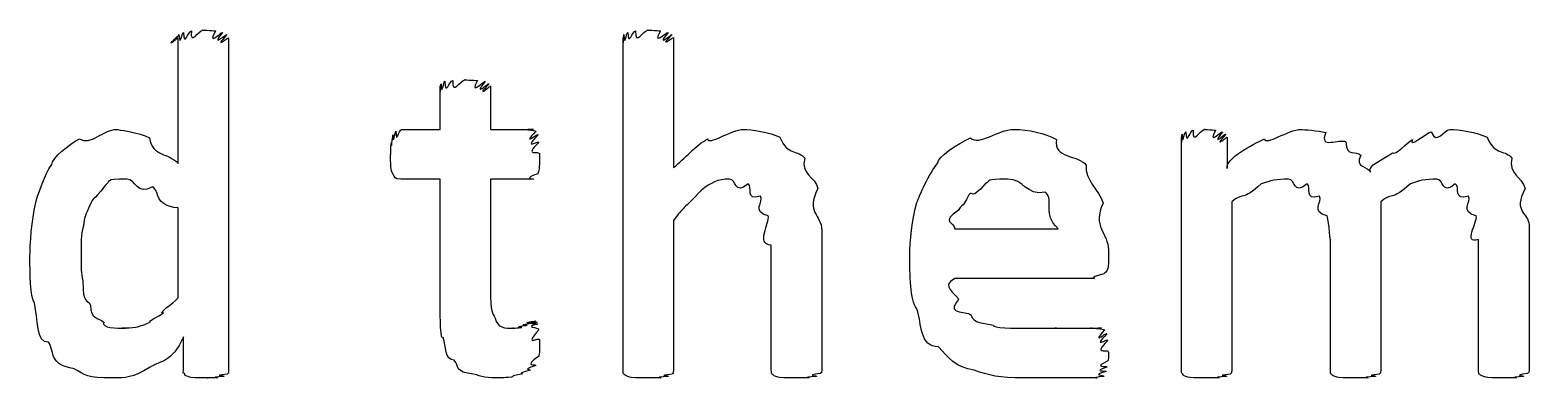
# Model space of a CAD drawing. Header units: millimetres. Extents: x 0 to 216, y 0 to 279.
# Drawn here: x 95.25 to 105.9, y 157.12 to 159.59 of the extents above; entities that cross this region are included whole.
import ezdxf

# ---------------------------------------------------------------- set-up
doc = ezdxf.new("R2010")
doc.units = ezdxf.units.MM
doc.layers.get('0').update_dxf_attribs({"linetype": 'CONTINUOUS'})

msp = doc.modelspace()

# ---------------------------------------------------------------- linework, layer by layer
at = {"color": 0}
for p, q in [((96.3041, 158.647), (96.3041, 159.54)), ((96.6625, 159.54), (96.6625, 157.18)), ((99.4653, 157.18), (99.4653, 159.54)), ((99.8238, 159.54), (99.8238, 158.619)), ((98.1661, 158.889), (98.1661, 159.198)), ((98.5241, 159.198), (98.5241, 158.889)), ((97.8902, 158.889), (98.1661, 158.889)), ((98.5241, 158.889), (98.8275, 158.889)), ((103.431, 157.18), (103.431, 158.834)), ((103.757, 158.834), (103.757, 158.613)), ((98.1661, 158.537), (97.8849, 158.537)), ((98.1661, 157.643), (98.1661, 158.537)), ((98.8275, 158.537), (98.5241, 158.537)), ((98.5241, 158.537), (98.5241, 157.765)), ((103.79, 158.376), (103.79, 157.18)), ((104.848, 158.376), (104.848, 157.18)), ((96.3041, 157.693), (96.3041, 158.332)), ((99.8238, 158.244), (99.8238, 157.18)), ((100.876, 158.173), (100.876, 157.18)), ((101.822, 158.184), (102.555, 158.184)), ((105.901, 158.211), (105.901, 157.18)), ((100.518, 157.18), (100.518, 158.068)), ((104.49, 157.18), (104.49, 158.107)), ((105.543, 157.18), (105.543, 158.107)), ((102.913, 158.035), (102.913, 157.974)), ((102.809, 157.831), (101.822, 157.831)), ((96.3429, 157.186), (96.3429, 157.418)), ((98.8716, 157.395), (98.8716, 157.395))]:
    msp.add_line(p, q, dxfattribs=at)
for points in [[(96.3041, 159.54), (96.1884, 159.447), (96.3055, 159.553), (96.3097, 159.562)], [(96.3097, 159.562), (96.3165, 159.463), (96.3277, 159.574), (96.3429, 159.578)], [(96.3429, 159.578), (96.3454, 159.469), (96.3757, 159.585), (96.3979, 159.589)], [(96.3979, 159.589), (96.3895, 159.476), (96.4477, 159.595), (96.4805, 159.595)], [(96.4805, 159.595), (96.46, 159.595), (96.5468, 159.592), (96.5687, 159.589)], [(96.5687, 159.589), (96.5041, 159.469), (96.6075, 159.581), (96.6184, 159.578)], [(96.6184, 159.578), (96.5302, 159.463), (96.6431, 159.568), (96.6516, 159.562)], [(96.6516, 159.562), (96.544, 159.447), (96.6625, 159.547), (96.6625, 159.54)], [(99.4653, 159.54), (99.4653, 159.447), (99.4668, 159.553), (99.471, 159.562)], [(99.471, 159.562), (99.4763, 159.463), (99.4876, 159.574), (99.4985, 159.578)], [(99.4985, 159.578), (99.5013, 159.474), (99.5317, 159.589), (99.5535, 159.589)], [(99.5535, 159.589), (99.5497, 159.476), (99.6086, 159.595), (99.6417, 159.595)], [(99.6417, 159.595), (99.6199, 159.595), (99.7081, 159.592), (99.7299, 159.589)], [(99.7299, 159.589), (99.6668, 159.474), (99.774, 159.585), (99.785, 159.578)], [(99.785, 159.578), (99.6929, 159.463), (99.8086, 159.568), (99.8128, 159.562)], [(99.8128, 159.562), (99.7038, 159.451), (99.8238, 159.551), (99.8238, 159.54)], [(98.1661, 159.198), (98.1661, 159.099), (98.1675, 159.206), (98.1714, 159.214)], [(98.1714, 159.214), (98.177, 159.112), (98.1879, 159.227), (98.1989, 159.231)], [(98.1989, 159.231), (98.2017, 159.121), (98.232, 159.236), (98.2543, 159.236)], [(98.2543, 159.236), (98.25, 159.124), (98.3093, 159.242), (98.3424, 159.242)], [(98.3424, 159.242), (98.3202, 159.242), (98.4084, 159.239), (98.4306, 159.236)], [(98.4306, 159.236), (98.3671, 159.121), (98.4747, 159.234), (98.4857, 159.231)], [(98.4857, 159.231), (98.3933, 159.112), (98.509, 159.221), (98.5132, 159.214)], [(98.5132, 159.214), (98.4042, 159.099), (98.5241, 159.201), (98.5241, 159.198)], [(95.4056, 158.641), (95.4084, 158.687), (95.5269, 158.782), (95.6042, 158.823)], [(95.6042, 158.823), (95.6814, 158.771), (95.7696, 158.889), (95.8688, 158.889)], [(95.8688, 158.889), (95.8645, 158.889), (96.03, 158.869), (96.1002, 158.829)], [(96.1002, 158.829), (96.1224, 158.691), (96.2381, 158.727), (96.3041, 158.647)], [(97.8133, 158.713), (97.8133, 158.687), (97.8147, 158.773), (97.8186, 158.796)], [(97.8186, 158.796), (97.82, 158.731), (97.8256, 158.835), (97.8299, 158.851)], [(97.8299, 158.851), (97.8309, 158.76), (97.8436, 158.874), (97.8517, 158.878)], [(97.8517, 158.878), (97.8489, 158.771), (97.875, 158.889), (97.8902, 158.889)], [(98.8275, 158.889), (98.7309, 158.889), (98.8399, 158.885), (98.8441, 158.878)], [(98.8441, 158.878), (98.7418, 158.76), (98.8564, 158.864), (98.8603, 158.851)], [(98.8603, 158.851), (98.7503, 158.731), (98.866, 158.817), (98.866, 158.796)], [(98.866, 158.796), (98.7531, 158.687), (98.8716, 158.746), (98.8716, 158.713)], [(99.8238, 158.619), (99.9024, 158.683), (99.985, 158.779), (100.066, 158.823)], [(100.066, 158.823), (100.068, 158.771), (100.234, 158.889), (100.32, 158.889)], [(100.32, 158.889), (100.372, 158.889), (100.509, 158.87), (100.579, 158.834)], [(100.579, 158.834), (100.634, 158.698), (100.711, 158.747), (100.755, 158.685)], [(101.701, 158.652), (101.696, 158.691), (101.84, 158.787), (101.932, 158.829)], [(101.932, 158.829), (101.998, 158.771), (102.126, 158.889), (102.241, 158.889)], [(102.241, 158.889), (102.347, 158.889), (102.459, 158.864), (102.544, 158.817)], [(102.544, 158.817), (102.517, 158.68), (102.698, 158.713), (102.754, 158.636)], [(103.431, 158.834), (103.431, 158.742), (103.433, 158.848), (103.437, 158.856)], [(103.437, 158.856), (103.438, 158.757), (103.449, 158.869), (103.464, 158.873)], [(103.464, 158.873), (103.467, 158.768), (103.495, 158.884), (103.514, 158.884)], [(103.514, 158.884), (103.509, 158.771), (103.564, 158.889), (103.597, 158.889)], [(103.597, 158.889), (103.571, 158.889), (103.652, 158.887), (103.674, 158.884)], [(103.674, 158.884), (103.615, 158.768), (103.712, 158.879), (103.724, 158.873)], [(103.724, 158.873), (103.637, 158.757), (103.741, 158.863), (103.746, 158.856)], [(103.746, 158.856), (103.648, 158.742), (103.757, 158.841), (103.757, 158.834)], [(103.757, 158.613), (103.74, 158.683), (103.936, 158.779), (104.021, 158.823)], [(104.021, 158.823), (104.027, 158.771), (104.192, 158.889), (104.28, 158.889)], [(104.28, 158.889), (104.298, 158.889), (104.404, 158.881), (104.457, 158.867)], [(104.457, 158.867), (104.404, 158.742), (104.559, 158.83), (104.6, 158.801)], [(104.6, 158.801), (104.603, 158.687), (104.674, 158.743), (104.705, 158.707)], [(104.931, 158.724), (104.953, 158.702), (105.03, 158.796), (105.074, 158.817)], [(105.074, 158.817), (105.041, 158.749), (105.162, 158.861), (105.206, 158.873)], [(105.206, 158.873), (105.246, 158.771), (105.295, 158.889), (105.339, 158.889)], [(105.339, 158.889), (105.397, 158.889), (105.533, 158.87), (105.603, 158.834)], [(105.603, 158.834), (105.658, 158.698), (105.736, 158.747), (105.78, 158.685)], [(97.8299, 158.575), (97.8133, 158.592), (97.8133, 158.649), (97.8133, 158.713)], [(98.8716, 158.713), (98.8716, 158.592), (98.8674, 158.604), (98.8603, 158.575)], [(100.755, 158.685), (100.722, 158.576), (100.83, 158.554), (100.849, 158.47)], [(104.705, 158.707), (104.662, 158.613), (104.757, 158.63), (104.776, 158.586)], [(104.776, 158.586), (104.735, 158.625), (104.883, 158.687), (104.931, 158.724)], [(105.78, 158.685), (105.747, 158.576), (105.854, 158.554), (105.873, 158.47)], [(95.2899, 158.36), (95.3022, 158.411), (95.3534, 158.564), (95.4056, 158.641)], [(97.8849, 158.537), (97.838, 158.537), (97.8436, 158.549), (97.8299, 158.575)], [(98.8603, 158.575), (98.7393, 158.537), (98.8413, 158.537), (98.8275, 158.537)], [(101.552, 158.371), (101.571, 158.418), (101.637, 158.575), (101.701, 158.652)], [(102.754, 158.636), (102.744, 158.525), (102.848, 158.467), (102.875, 158.365)], [(95.7862, 158.492), (95.6839, 158.36), (95.7118, 158.422), (95.6867, 158.371)], [(95.9404, 158.537), (95.7696, 158.537), (95.8303, 158.521), (95.7862, 158.492)], [(96.1224, 158.481), (96.0078, 158.418), (96.0025, 158.537), (95.9404, 158.537)], [(96.3041, 158.332), (96.1249, 158.349), (96.1803, 158.448), (96.1224, 158.481)], [(100.221, 158.537), (100.138, 158.537), (100.088, 158.51), (100.022, 158.459)], [(100.353, 158.503), (100.255, 158.418), (100.271, 158.537), (100.221, 158.537)], [(100.441, 158.415), (100.328, 158.378), (100.389, 158.484), (100.353, 158.503)], [(100.849, 158.47), (100.758, 158.294), (100.876, 158.29), (100.876, 158.173)], [(102.037, 158.503), (101.932, 158.378), (101.954, 158.459), (101.921, 158.426)], [(102.197, 158.537), (102.023, 158.537), (102.084, 158.525), (102.037, 158.503)], [(102.467, 158.443), (102.321, 158.418), (102.318, 158.537), (102.197, 158.537)], [(103.999, 158.503), (103.864, 158.378), (103.867, 158.443), (103.79, 158.376)], [(104.192, 158.537), (104.111, 158.537), (104.065, 158.525), (103.999, 158.503)], [(104.325, 158.503), (104.225, 158.418), (104.243, 158.537), (104.192, 158.537)], [(104.413, 158.415), (104.298, 158.378), (104.36, 158.484), (104.325, 158.503)], [(105.058, 158.503), (104.922, 158.378), (104.925, 158.443), (104.848, 158.376)], [(105.245, 158.537), (105.165, 158.537), (105.12, 158.525), (105.058, 158.503)], [(105.377, 158.503), (105.279, 158.418), (105.296, 158.537), (105.245, 158.537)], [(105.471, 158.415), (105.356, 158.378), (105.417, 158.484), (105.377, 158.503)], [(105.873, 158.47), (105.782, 158.294), (105.901, 158.302), (105.901, 158.211)], [(95.2514, 157.985), (95.2514, 158.073), (95.2638, 158.25), (95.2899, 158.36)], [(95.6867, 158.371), (95.6331, 158.261), (95.6426, 158.268), (95.6317, 158.206)], [(100.022, 158.459), (99.8911, 158.319), (99.8926, 158.339), (99.8238, 158.244)], [(100.496, 158.277), (100.376, 158.301), (100.466, 158.378), (100.441, 158.415)], [(101.502, 158.002), (101.502, 158.08), (101.519, 158.261), (101.552, 158.371)], [(101.921, 158.426), (101.869, 158.316), (101.867, 158.36), (101.849, 158.316)], [(102.555, 158.184), (102.442, 158.294), (102.529, 158.379), (102.467, 158.443)], [(102.875, 158.365), (102.795, 158.201), (102.913, 158.152), (102.913, 158.035)], [(104.468, 158.277), (104.346, 158.301), (104.437, 158.378), (104.413, 158.415)], [(105.526, 158.277), (105.405, 158.301), (105.496, 158.378), (105.471, 158.415)], [(100.518, 158.068), (100.402, 158.076), (100.51, 158.225), (100.496, 158.277)], [(101.849, 158.316), (101.714, 158.23), (101.822, 158.23), (101.822, 158.184)], [(104.49, 158.107), (104.49, 158.076), (104.481, 158.225), (104.468, 158.277)], [(105.543, 158.107), (105.427, 158.076), (105.537, 158.225), (105.526, 158.277)], [(95.6317, 158.206), (95.6109, 158.135), (95.6151, 158.08), (95.6151, 158.018)], [(95.2846, 157.655), (95.2514, 157.701), (95.2514, 157.871), (95.2514, 157.985)], [(95.6151, 158.018), (95.6109, 157.886), (95.6179, 157.88), (95.6261, 157.814)], [(101.552, 157.616), (101.502, 157.679), (101.502, 157.854), (101.502, 158.002)], [(102.913, 157.974), (102.913, 157.875), (102.902, 157.886), (102.88, 157.864)], [(101.822, 157.831), (101.714, 157.776), (101.83, 157.726), (101.849, 157.682)], [(102.88, 157.864), (102.751, 157.831), (102.833, 157.831), (102.809, 157.831)], [(95.6261, 157.814), (95.6289, 157.639), (95.655, 157.694), (95.6814, 157.643)], [(98.5241, 157.765), (98.5213, 157.573), (98.5354, 157.596), (98.5573, 157.55)], [(95.3837, 157.379), (95.2955, 157.371), (95.3064, 157.547), (95.2846, 157.655)], [(95.6814, 157.643), (95.6814, 157.54), (95.7379, 157.555), (95.7749, 157.522)], [(96.1993, 157.588), (96.1513, 157.58), (96.2671, 157.652), (96.3041, 157.693)], [(98.1879, 157.412), (98.1661, 157.382), (98.1661, 157.555), (98.1661, 157.643)], [(101.706, 157.346), (101.571, 157.346), (101.588, 157.508), (101.552, 157.616)], [(101.849, 157.682), (101.752, 157.573), (101.896, 157.605), (101.938, 157.572)], [(95.7749, 157.522), (95.7584, 157.478), (95.866, 157.478), (95.9294, 157.478)], [(96.0176, 157.489), (96.0258, 157.492), (96.0755, 157.507), (96.1058, 157.522)], [(96.1058, 157.522), (96.085, 157.525), (96.1665, 157.562), (96.1993, 157.588)], [(98.5573, 157.55), (98.5696, 157.478), (98.6261, 157.478), (98.6896, 157.478)], [(98.7834, 157.5), (98.709, 157.5), (98.8081, 157.512), (98.8162, 157.517)], [(98.8162, 157.517), (98.728, 157.511), (98.8356, 157.528), (98.8441, 157.528)], [(98.8441, 157.528), (98.7393, 157.511), (98.8508, 157.525), (98.855, 157.522)], [(98.855, 157.522), (98.746, 157.507), (98.8603, 157.517), (98.8603, 157.506)], [(101.938, 157.572), (101.95, 157.511), (102.031, 157.518), (102.097, 157.5)], [(95.9294, 157.478), (95.8494, 157.478), (95.9873, 157.481), (96.0176, 157.489)], [(96.3429, 157.418), (96.2547, 157.227), (96.1856, 157.254), (96.1058, 157.202)], [(98.2652, 157.252), (98.1989, 157.254), (98.2059, 157.348), (98.1879, 157.412)], [(98.6896, 157.478), (98.6536, 157.478), (98.7294, 157.479), (98.7446, 157.484)], [(98.7446, 157.484), (98.6839, 157.489), (98.7721, 157.496), (98.7834, 157.5)], [(98.8603, 157.506), (98.7503, 157.489), (98.866, 157.485), (98.866, 157.467)], [(98.866, 157.467), (98.7531, 157.335), (98.8716, 157.424), (98.8716, 157.395)], [(102.097, 157.5), (102.082, 157.478), (102.243, 157.478), (102.34, 157.478)], [(102.34, 157.478), (102.373, 157.478), (102.485, 157.478), (102.544, 157.478)], [(102.544, 157.478), (102.49, 157.478), (102.651, 157.478), (102.693, 157.478)], [(102.693, 157.478), (102.693, 157.478), (102.771, 157.478), (102.798, 157.478)], [(102.798, 157.478), (102.748, 157.478), (102.848, 157.478), (102.864, 157.478)], [(102.864, 157.478), (102.773, 157.478), (102.882, 157.474), (102.886, 157.467)], [(102.886, 157.467), (102.784, 157.348), (102.898, 157.453), (102.902, 157.439)], [(102.902, 157.439), (102.792, 157.324), (102.908, 157.412), (102.908, 157.39)], [(95.5657, 157.191), (95.3865, 157.216), (95.4306, 157.302), (95.3837, 157.379)], [(98.8716, 157.395), (98.8716, 157.258), (98.8688, 157.309), (98.866, 157.28)], [(101.96, 157.18), (101.825, 157.198), (101.775, 157.272), (101.706, 157.346)], [(102.908, 157.39), (102.795, 157.28), (102.913, 157.34), (102.913, 157.307)], [(102.913, 157.307), (102.913, 157.225), (102.911, 157.264), (102.908, 157.246)], [(95.8356, 157.125), (95.655, 157.125), (95.6426, 157.147), (95.5657, 157.191)], [(96.1058, 157.202), (95.975, 157.125), (95.9347, 157.125), (95.8356, 157.125)], [(98.4031, 157.153), (98.268, 157.165), (98.3008, 157.208), (98.2652, 157.252)], [(98.8441, 157.214), (98.728, 157.172), (98.8233, 157.191), (98.8053, 157.18)], [(98.866, 157.28), (98.746, 157.198), (98.855, 157.227), (98.8441, 157.214)], [(102.902, 157.202), (102.788, 157.165), (102.9, 157.18), (102.897, 157.17)], [(102.908, 157.246), (102.792, 157.191), (102.905, 157.216), (102.902, 157.202)], [(96.3482, 157.158), (96.3316, 157.154), (96.3429, 157.175), (96.3429, 157.186)], [(96.3757, 157.136), (96.3429, 157.139), (96.3553, 157.15), (96.3482, 157.158)], [(96.4255, 157.125), (96.3676, 157.128), (96.3895, 157.132), (96.3757, 157.136)], [(96.508, 157.125), (96.4089, 157.125), (96.4477, 157.125), (96.4255, 157.125)], [(96.58, 157.125), (96.4667, 157.125), (96.5331, 157.125), (96.508, 157.125)], [(96.6294, 157.136), (96.5108, 157.128), (96.6018, 157.128), (96.58, 157.125)], [(96.6516, 157.153), (96.5331, 157.139), (96.6403, 157.143), (96.6294, 157.136)], [(96.6625, 157.18), (96.6625, 157.15), (96.6583, 157.16), (96.6516, 157.153)], [(98.5957, 157.125), (98.4966, 157.125), (98.4582, 157.134), (98.4031, 157.153)], [(98.673, 157.131), (98.5957, 157.125), (98.6208, 157.125), (98.5957, 157.125)], [(98.7446, 157.153), (98.6469, 157.136), (98.6977, 157.138), (98.673, 157.131)], [(98.8053, 157.18), (98.691, 157.15), (98.7668, 157.16), (98.7446, 157.153)], [(99.471, 157.153), (99.4653, 157.15), (99.4653, 157.17), (99.4653, 157.18)], [(99.4985, 157.136), (99.4763, 157.139), (99.4777, 157.149), (99.471, 157.153)], [(99.5535, 157.125), (99.5013, 157.128), (99.5123, 157.132), (99.4985, 157.136)], [(99.6417, 157.125), (99.5497, 157.125), (99.5786, 157.125), (99.5535, 157.125)], [(99.7299, 157.125), (99.6199, 157.125), (99.6777, 157.125), (99.6417, 157.125)], [(99.785, 157.136), (99.6668, 157.128), (99.755, 157.128), (99.7299, 157.125)], [(99.8128, 157.153), (99.6929, 157.139), (99.7991, 157.143), (99.785, 157.136)], [(99.8238, 157.18), (99.8209, 157.15), (99.8195, 157.16), (99.8128, 157.153)], [(100.524, 157.153), (100.52, 157.15), (100.518, 157.17), (100.518, 157.18)], [(100.551, 157.136), (100.531, 157.139), (100.531, 157.149), (100.524, 157.153)], [(100.607, 157.125), (100.557, 157.128), (100.565, 157.132), (100.551, 157.136)], [(100.7, 157.125), (100.604, 157.125), (100.631, 157.125), (100.607, 157.125)], [(100.783, 157.125), (100.674, 157.125), (100.733, 157.125), (100.7, 157.125)], [(100.838, 157.136), (100.722, 157.128), (100.808, 157.128), (100.783, 157.125)], [(100.866, 157.158), (100.747, 157.139), (100.852, 157.143), (100.838, 157.136)], [(100.876, 157.18), (100.876, 157.154), (100.873, 157.165), (100.866, 157.158)], [(102.307, 157.125), (102.142, 157.125), (102.059, 157.143), (101.96, 157.18)], [(102.522, 157.125), (102.351, 157.125), (102.384, 157.125), (102.307, 157.125)], [(102.698, 157.125), (102.6, 157.125), (102.588, 157.125), (102.522, 157.125)], [(102.825, 157.125), (102.704, 157.125), (102.749, 157.125), (102.698, 157.125)], [(102.88, 157.136), (102.77, 157.125), (102.858, 157.125), (102.825, 157.125)], [(102.897, 157.17), (102.781, 157.143), (102.887, 157.147), (102.88, 157.136)], [(103.437, 157.158), (103.431, 157.154), (103.431, 157.172), (103.431, 157.18)], [(103.464, 157.136), (103.443, 157.139), (103.444, 157.15), (103.437, 157.158)], [(103.519, 157.125), (103.467, 157.128), (103.478, 157.132), (103.464, 157.136)], [(103.608, 157.125), (103.516, 157.125), (103.545, 157.125), (103.519, 157.125)], [(103.696, 157.125), (103.586, 157.125), (103.644, 157.125), (103.608, 157.125)], [(103.751, 157.136), (103.633, 157.128), (103.721, 157.128), (103.696, 157.125)], [(103.779, 157.153), (103.659, 157.139), (103.765, 157.143), (103.751, 157.136)], [(103.79, 157.18), (103.787, 157.15), (103.785, 157.16), (103.779, 157.153)], [(104.495, 157.153), (104.49, 157.15), (104.49, 157.17), (104.49, 157.18)], [(104.523, 157.136), (104.501, 157.139), (104.502, 157.149), (104.495, 157.153)], [(104.578, 157.125), (104.526, 157.128), (104.537, 157.132), (104.523, 157.136)], [(104.666, 157.125), (104.574, 157.125), (104.603, 157.125), (104.578, 157.125)], [(104.754, 157.125), (104.644, 157.125), (104.702, 157.125), (104.666, 157.125)], [(104.81, 157.136), (104.688, 157.128), (104.776, 157.128), (104.754, 157.125)], [(104.837, 157.153), (104.717, 157.139), (104.823, 157.143), (104.81, 157.136)], [(104.848, 157.18), (104.845, 157.15), (104.844, 157.16), (104.837, 157.153)], [(105.548, 157.153), (105.544, 157.15), (105.543, 157.17), (105.543, 157.18)], [(105.581, 157.136), (105.555, 157.139), (105.555, 157.149), (105.548, 157.153)], [(105.636, 157.125), (105.584, 157.128), (105.595, 157.132), (105.581, 157.136)], [(105.724, 157.125), (105.628, 157.125), (105.658, 157.125), (105.636, 157.125)], [(105.807, 157.125), (105.698, 157.125), (105.757, 157.125), (105.724, 157.125)], [(105.862, 157.136), (105.747, 157.128), (105.832, 157.128), (105.807, 157.125)], [(105.89, 157.158), (105.771, 157.139), (105.876, 157.143), (105.862, 157.136)], [(105.901, 157.18), (105.901, 157.154), (105.897, 157.165), (105.89, 157.158)]]:
    msp.add_open_spline(points, degree=3, dxfattribs=at)

doc.saveas('drawing.dxf')
